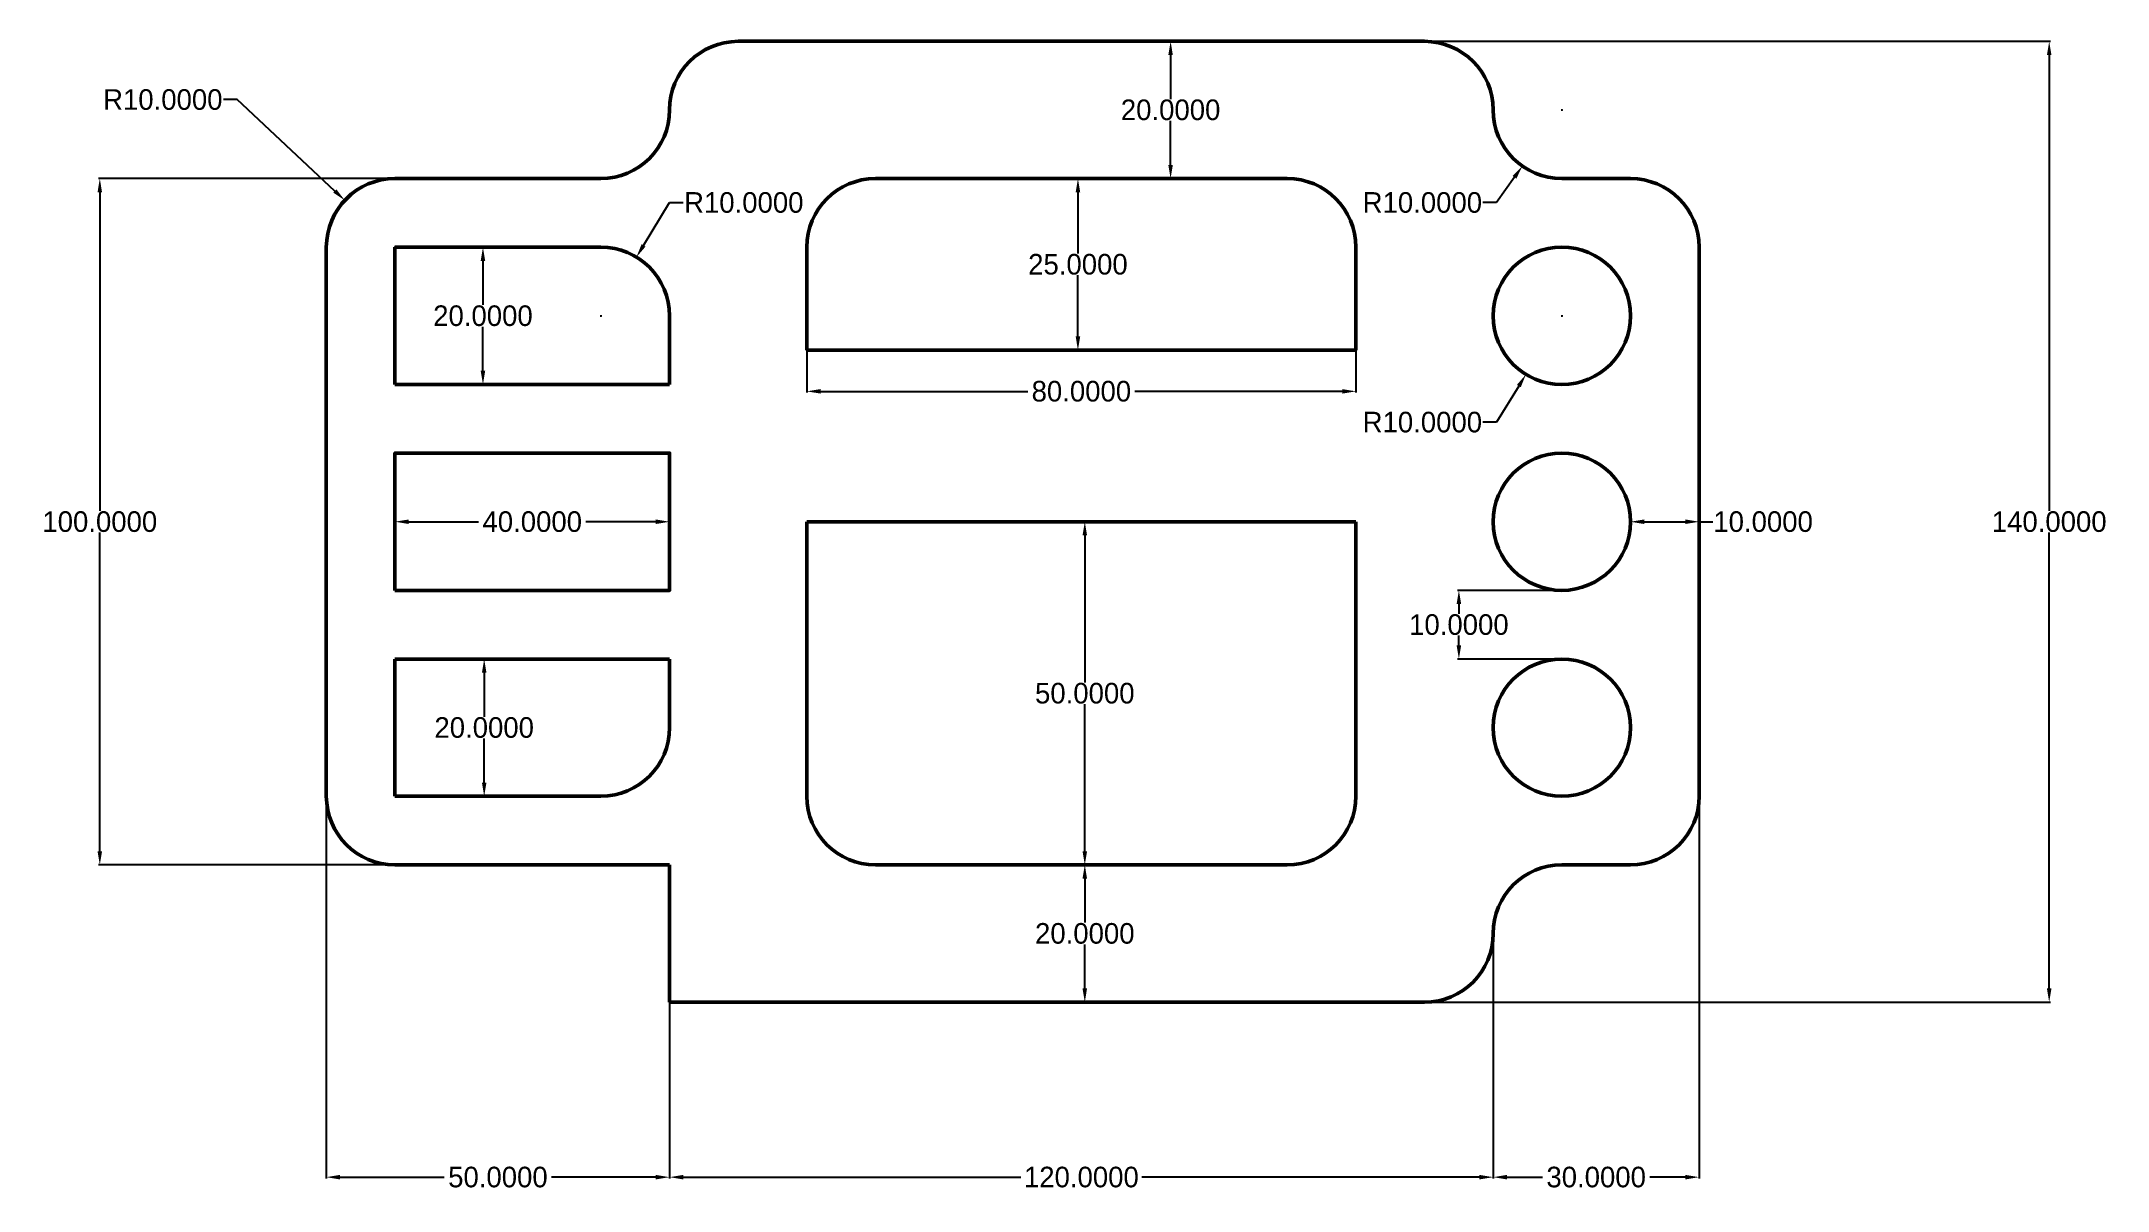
# Model space of a CAD drawing. Header units: inches. Extents: x -42 to 260, y -47 to 120.
import ezdxf

# ---------------------------------------------------------------- set-up
doc = ezdxf.new("R2010")
doc.units = ezdxf.units.IN
doc.header["$MEASUREMENT"] = 0
doc.layers.get('0').update_dxf_attribs({"lineweight": 50})
doc.layers.add('Dimensions', color=7, linetype='Continuous', lineweight=5)
doc.dimstyles.get("Standard").update_dxf_attribs({"dimtxt": 0.18, "dimasz": 0.18, "dimexe": 0.18, "dimexo": 0.0625, "dimgap": 0.09, "dimtad": 0, "dimtih": 1, "dimtoh": 1, "dimdec": 4, "dimzin": 0, "dimdsep": 46, "dimtxsty": 'Standard', "dimcen": 0.09, "dimadec": 0, "dimazin": 0, "dimtfac": 1, "dimtdec": 4, "dimtofl": 0, "dimtmove": 0, "dimatfit": 3, "dimfxl": 0, "dimtolj": 1, "dimtzin": 0, "dimarcsym": 0})

# ---------------------------------------------------------------- blocks, each defined once
blk = doc.blocks.new('*D19')
at = {"color": 0, "linetype": 'ByBlock', "lineweight": -2}
for p, q in [((9.94, 100), (-33.18, 100)), ((-33, 98), (-33, 51.59)), ((-33, 2), (-33, 48.41)), ((9.94, 0), (-33.18, 0))]:
    blk.add_line(p, q, dxfattribs=at)
at = {"color": 0, "linetype": 'ByBlock'}
for points in [[(-33, 100), (-33.33, 98), (-32.67, 98)], [(-33, 0), (-33.33, 2), (-32.67, 2)]]:
    blk.add_solid(points, dxfattribs=at)
at = {"layer": 'DEFPOINTS', "color": 0, "linetype": 'ByBlock'}
for p in [(10, 100), (10, 0)]:
    blk.add_point(p, dxfattribs=at)
at = {"color": 0, "linetype": 'ByBlock', "insert": (-33, 50), "char_height": 3, "attachment_point": 5}
blk.add_mtext('100.0000', dxfattribs=at)
blk = doc.blocks.new('*D18')
at = {"color": 0, "linetype": 'ByBlock', "lineweight": -2}
for p, q in [((110.06, 50), (110.68, 50)), ((110.5, 48), (110.5, 26.59)), ((110.5, 2), (110.5, 23.41)), ((110.06, 0), (110.68, 0))]:
    blk.add_line(p, q, dxfattribs=at)
at = {"color": 0, "linetype": 'ByBlock'}
for points in [[(110.5, 50), (110.17, 48), (110.83, 48)], [(110.5, 0), (110.17, 2), (110.83, 2)]]:
    blk.add_solid(points, dxfattribs=at)
at = {"layer": 'DEFPOINTS', "color": 0, "linetype": 'ByBlock'}
for p in [(110, 50), (110, 0)]:
    blk.add_point(p, dxfattribs=at)
at = {"color": 0, "linetype": 'ByBlock', "insert": (110.5, 25), "char_height": 3, "attachment_point": 5}
blk.add_mtext('50.0000', dxfattribs=at)
blk = doc.blocks.new('*D17')
at = {"color": 0, "linetype": 'ByBlock', "lineweight": -2}
for p, q in [((109.94, 100), (109.32, 100)), ((109.5, 98), (109.5, 89.09)), ((109.5, 77), (109.5, 85.91)), ((109.94, 75), (109.32, 75))]:
    blk.add_line(p, q, dxfattribs=at)
at = {"color": 0, "linetype": 'ByBlock'}
for points in [[(109.5, 100), (109.83, 98), (109.17, 98)], [(109.5, 75), (109.83, 77), (109.17, 77)]]:
    blk.add_solid(points, dxfattribs=at)
at = {"layer": 'DEFPOINTS', "color": 0, "linetype": 'ByBlock'}
for p in [(110, 100), (110, 75)]:
    blk.add_point(p, dxfattribs=at)
at = {"color": 0, "linetype": 'ByBlock', "insert": (109.5, 87.5), "char_height": 3, "attachment_point": 5}
blk.add_mtext('25.0000', dxfattribs=at)
blk = doc.blocks.new('*D16')
at = {"color": 0, "linetype": 'ByBlock', "lineweight": -2}
for p, q in [((0, 9.94), (0, -45.68)), ((50, -20.06), (50, -45.68)), ((2, -45.5), (17.18, -45.5)), ((48, -45.5), (32.81, -45.5))]:
    blk.add_line(p, q, dxfattribs=at)
at = {"color": 0, "linetype": 'ByBlock'}
for points in [[(0, -45.5), (2, -45.83), (2, -45.17)], [(50, -45.5), (48, -45.83), (48, -45.17)]]:
    blk.add_solid(points, dxfattribs=at)
at = {"layer": 'DEFPOINTS', "color": 0, "linetype": 'ByBlock'}
for p in [(0, 10), (50, -20)]:
    blk.add_point(p, dxfattribs=at)
at = {"color": 0, "linetype": 'ByBlock', "insert": (25, -45.5), "char_height": 3, "attachment_point": 5}
blk.add_mtext('50.0000', dxfattribs=at)
blk = doc.blocks.new('*D15')
at = {"color": 0, "linetype": 'ByBlock', "lineweight": -2}
for p, q in [((170, -10.06), (170, -45.68)), ((50, -20.06), (50, -45.68)), ((52, -45.5), (101.18, -45.5)), ((168, -45.5), (118.82, -45.5))]:
    blk.add_line(p, q, dxfattribs=at)
at = {"color": 0, "linetype": 'ByBlock'}
for points in [[(50, -45.5), (52, -45.83), (52, -45.17)], [(170, -45.5), (168, -45.83), (168, -45.17)]]:
    blk.add_solid(points, dxfattribs=at)
at = {"layer": 'DEFPOINTS', "color": 0, "linetype": 'ByBlock'}
for p in [(170, -10), (50, -20)]:
    blk.add_point(p, dxfattribs=at)
at = {"color": 0, "linetype": 'ByBlock', "insert": (110, -45.5), "char_height": 3, "attachment_point": 5}
blk.add_mtext('120.0000', dxfattribs=at)
blk = doc.blocks.new('*D14')
at = {"color": 0, "linetype": 'ByBlock', "lineweight": -2}
for p, q in [((200, 9.94), (200, -45.68)), ((170, -10.12), (170, -45.68)), ((172, -45.5), (177.19, -45.5)), ((198, -45.5), (192.81, -45.5))]:
    blk.add_line(p, q, dxfattribs=at)
at = {"color": 0, "linetype": 'ByBlock'}
for points in [[(170, -45.5), (172, -45.83), (172, -45.17)], [(200, -45.5), (198, -45.83), (198, -45.17)]]:
    blk.add_solid(points, dxfattribs=at)
at = {"layer": 'DEFPOINTS', "color": 0, "linetype": 'ByBlock'}
for p in [(200, 10), (170, -10.06)]:
    blk.add_point(p, dxfattribs=at)
at = {"color": 0, "linetype": 'ByBlock', "insert": (185, -45.5), "char_height": 3, "attachment_point": 5}
blk.add_mtext('30.0000', dxfattribs=at)
blk = doc.blocks.new('*D13')
at = {"color": 0, "linetype": 'ByBlock', "lineweight": -2}
for p, q in [((160.06, 120), (251.18, 120)), ((251, 118), (251, 51.59)), ((251, -18), (251, 48.41)), ((160.06, -20), (251.18, -20))]:
    blk.add_line(p, q, dxfattribs=at)
at = {"color": 0, "linetype": 'ByBlock'}
for points in [[(251, 120), (251.33, 118), (250.67, 118)], [(251, -20), (251.33, -18), (250.67, -18)]]:
    blk.add_solid(points, dxfattribs=at)
at = {"layer": 'DEFPOINTS', "color": 0, "linetype": 'ByBlock'}
for p in [(160, 120), (160, -20)]:
    blk.add_point(p, dxfattribs=at)
at = {"color": 0, "linetype": 'ByBlock', "insert": (251, 50), "char_height": 3, "attachment_point": 5}
blk.add_mtext('140.0000', dxfattribs=at)
blk = doc.blocks.new('*D12')
at = {"color": 0, "linetype": 'ByBlock', "lineweight": -2}
for p, q in [((190, 50.06), (190, 50.18)), ((192, 50), (198, 50)), ((200, 50.06), (200, 50.18)), ((200, 50), (202, 50))]:
    blk.add_line(p, q, dxfattribs=at)
at = {"color": 0, "linetype": 'ByBlock'}
for points in [[(190, 50), (192, 49.67), (192, 50.33)], [(200, 50), (198, 49.67), (198, 50.33)]]:
    blk.add_solid(points, dxfattribs=at)
at = {"layer": 'DEFPOINTS', "color": 0, "linetype": 'ByBlock'}
for p in [(190, 50), (200, 50)]:
    blk.add_point(p, dxfattribs=at)
at = {"color": 0, "linetype": 'ByBlock', "insert": (209.32, 50), "char_height": 3, "attachment_point": 5}
blk.add_mtext('10.0000', dxfattribs=at)
blk = doc.blocks.new('*D11')
at = {"color": 0, "linetype": 'ByBlock', "lineweight": -2}
for p, q in [((179.94, 40), (164.82, 40)), ((165, 38), (165, 36.59)), ((165, 32), (165, 33.41)), ((179.94, 30), (164.82, 30))]:
    blk.add_line(p, q, dxfattribs=at)
at = {"color": 0, "linetype": 'ByBlock'}
for points in [[(165, 40), (164.67, 38), (165.33, 38)], [(165, 30), (164.67, 32), (165.33, 32)]]:
    blk.add_solid(points, dxfattribs=at)
at = {"layer": 'DEFPOINTS', "color": 0, "linetype": 'ByBlock'}
for p in [(180, 40), (180, 30)]:
    blk.add_point(p, dxfattribs=at)
at = {"color": 0, "linetype": 'ByBlock', "insert": (165, 35), "char_height": 3, "attachment_point": 5}
blk.add_mtext('10.0000', dxfattribs=at)
blk = doc.blocks.new('*D10')
at = {"color": 0, "linetype": 'ByBlock', "lineweight": -2}
for p, q in [((24.94, 30), (22.82, 30)), ((23, 28), (23, 21.59)), ((23, 12), (23, 18.41)), ((24.94, 10), (22.82, 10))]:
    blk.add_line(p, q, dxfattribs=at)
at = {"color": 0, "linetype": 'ByBlock'}
for points in [[(23, 30), (23.33, 28), (22.67, 28)], [(23, 10), (23.33, 12), (22.67, 12)]]:
    blk.add_solid(points, dxfattribs=at)
at = {"layer": 'DEFPOINTS', "color": 0, "linetype": 'ByBlock'}
for p in [(25, 30), (25, 10)]:
    blk.add_point(p, dxfattribs=at)
at = {"color": 0, "linetype": 'ByBlock', "insert": (23, 20), "char_height": 3, "attachment_point": 5}
blk.add_mtext('20.0000', dxfattribs=at)
blk = doc.blocks.new('*D9')
at = {"color": 0, "linetype": 'ByBlock', "lineweight": -2}
for p, q in [((10, 50.06), (10, 50.18)), ((12, 50), (22.18, 50)), ((48, 50), (37.81, 50)), ((50, 50.06), (50, 50.18))]:
    blk.add_line(p, q, dxfattribs=at)
at = {"color": 0, "linetype": 'ByBlock'}
for points in [[(10, 50), (12, 49.67), (12, 50.33)], [(50, 50), (48, 49.67), (48, 50.33)]]:
    blk.add_solid(points, dxfattribs=at)
at = {"layer": 'DEFPOINTS', "color": 0, "linetype": 'ByBlock'}
for p in [(10, 50), (50, 50)]:
    blk.add_point(p, dxfattribs=at)
at = {"color": 0, "linetype": 'ByBlock', "insert": (30, 50), "char_height": 3, "attachment_point": 5}
blk.add_mtext('40.0000', dxfattribs=at)
blk = doc.blocks.new('*D8')
at = {"color": 0, "linetype": 'ByBlock', "lineweight": -2}
for p, q in [((29.94, 90), (22.64, 90)), ((22.82, 88), (22.82, 81.59)), ((22.82, 72), (22.82, 78.41)), ((29.94, 70), (22.64, 70))]:
    blk.add_line(p, q, dxfattribs=at)
at = {"color": 0, "linetype": 'ByBlock'}
for points in [[(22.82, 90), (23.15, 88), (22.49, 88)], [(22.82, 70), (23.15, 72), (22.49, 72)]]:
    blk.add_solid(points, dxfattribs=at)
at = {"layer": 'DEFPOINTS', "color": 0, "linetype": 'ByBlock'}
for p in [(30, 90), (30, 70)]:
    blk.add_point(p, dxfattribs=at)
at = {"color": 0, "linetype": 'ByBlock', "insert": (22.82, 80), "char_height": 3, "attachment_point": 5}
blk.add_mtext('20.0000', dxfattribs=at)
blk = doc.blocks.new('*D7')
at = {"color": 0, "linetype": 'ByBlock', "lineweight": -2}
for p, q in [((70, 74.94), (70, 68.82)), ((150, 74.94), (150, 68.82)), ((72, 69), (102.19, 69)), ((148, 69), (117.81, 69))]:
    blk.add_line(p, q, dxfattribs=at)
at = {"color": 0, "linetype": 'ByBlock'}
for points in [[(70, 69), (72, 68.67), (72, 69.33)], [(150, 69), (148, 68.67), (148, 69.33)]]:
    blk.add_solid(points, dxfattribs=at)
at = {"layer": 'DEFPOINTS', "color": 0, "linetype": 'ByBlock'}
for p in [(70, 75), (150, 75)]:
    blk.add_point(p, dxfattribs=at)
at = {"color": 0, "linetype": 'ByBlock', "insert": (110, 69), "char_height": 3, "attachment_point": 5}
blk.add_mtext('80.0000', dxfattribs=at)
blk = doc.blocks.new('*D6')
at = {"color": 0, "linetype": 'ByBlock', "lineweight": -2}
for p, q in [((110.94, 0), (110.32, 0)), ((110.5, -2), (110.5, -8.41)), ((110.5, -18), (110.5, -11.59)), ((110.94, -20), (110.32, -20))]:
    blk.add_line(p, q, dxfattribs=at)
at = {"color": 0, "linetype": 'ByBlock'}
for points in [[(110.5, 0), (110.17, -2), (110.83, -2)], [(110.5, -20), (110.17, -18), (110.83, -18)]]:
    blk.add_solid(points, dxfattribs=at)
at = {"layer": 'DEFPOINTS', "color": 0, "linetype": 'ByBlock'}
for p in [(111, 0), (111, -20)]:
    blk.add_point(p, dxfattribs=at)
at = {"color": 0, "linetype": 'ByBlock', "insert": (110.5, -10), "char_height": 3, "attachment_point": 5}
blk.add_mtext('20.0000', dxfattribs=at)
blk = doc.blocks.new('*D5')
at = {"color": 0, "linetype": 'ByBlock', "lineweight": -2}
for p, q in [((179.91, 80), (180.09, 80)), ((180, 80.09), (180, 79.91)), ((173.73, 69.77), (170.5, 64.5)), ((170.5, 64.5), (168.5, 64.5))]:
    blk.add_line(p, q, dxfattribs=at)
at = {"color": 0, "linetype": 'ByBlock'}
blk.add_solid([(174.77, 71.47), (173.45, 69.94), (174.01, 69.59)], dxfattribs=at)
at = {"layer": 'DEFPOINTS', "color": 0, "linetype": 'ByBlock'}
for p in [(180, 80), (174.77, 71.47)]:
    blk.add_point(p, dxfattribs=at)
at = {"color": 0, "linetype": 'ByBlock', "insert": (159.68, 64.5), "char_height": 3, "attachment_point": 5}
blk.add_mtext('R10.0000', dxfattribs=at)
blk = doc.blocks.new('*D4')
at = {"color": 0, "linetype": 'ByBlock', "lineweight": -2}
for p, q in [((179.91, 110), (180.09, 110)), ((180, 110.09), (180, 109.91)), ((173.09, 100.19), (170.5, 96.5)), ((170.5, 96.5), (168.5, 96.5))]:
    blk.add_line(p, q, dxfattribs=at)
at = {"color": 0, "linetype": 'ByBlock'}
blk.add_solid([(174.25, 101.82), (172.82, 100.38), (173.37, 99.99)], dxfattribs=at)
at = {"layer": 'DEFPOINTS', "color": 0, "linetype": 'ByBlock'}
for p in [(180, 110), (174.25, 101.82)]:
    blk.add_point(p, dxfattribs=at)
at = {"color": 0, "linetype": 'ByBlock', "insert": (159.68, 96.5), "char_height": 3, "attachment_point": 5}
blk.add_mtext('R10.0000', dxfattribs=at)
blk = doc.blocks.new('*D3')
at = {"color": 0, "linetype": 'ByBlock', "lineweight": -2}
for p, q in [((46.22, 90.26), (50, 96.5)), ((50, 96.5), (52, 96.5)), ((39.91, 80), (40.09, 80)), ((40, 80.09), (40, 79.91))]:
    blk.add_line(p, q, dxfattribs=at)
at = {"color": 0, "linetype": 'ByBlock'}
blk.add_solid([(45.18, 88.55), (46.5, 90.09), (45.93, 90.44)], dxfattribs=at)
at = {"layer": 'DEFPOINTS', "color": 0, "linetype": 'ByBlock'}
for p in [(45.18, 88.55), (40, 80)]:
    blk.add_point(p, dxfattribs=at)
at = {"color": 0, "linetype": 'ByBlock', "insert": (60.82, 96.5), "char_height": 3, "attachment_point": 5}
blk.add_mtext('R10.0000', dxfattribs=at)
blk = doc.blocks.new('*D2')
at = {"color": 0, "linetype": 'ByBlock', "lineweight": -2}
for p, q in [((-13, 111.5), (-15, 111.5)), ((1.23, 98.19), (-13, 111.5)), ((9.91, 90), (10.09, 90)), ((10, 90.09), (10, 89.91))]:
    blk.add_line(p, q, dxfattribs=at)
at = {"color": 0, "linetype": 'ByBlock'}
blk.add_solid([(2.69, 96.83), (1.46, 98.44), (1.01, 97.95)], dxfattribs=at)
at = {"layer": 'DEFPOINTS', "color": 0, "linetype": 'ByBlock'}
for p in [(2.69, 96.83), (10, 90)]:
    blk.add_point(p, dxfattribs=at)
at = {"color": 0, "linetype": 'ByBlock', "insert": (-23.82, 111.5), "char_height": 3, "attachment_point": 5}
blk.add_mtext('R10.0000', dxfattribs=at)
blk = doc.blocks.new('*D1')
at = {"color": 0, "linetype": 'ByBlock', "lineweight": -2}
for p, q in [((118.56, 120), (123.18, 120)), ((123, 118), (123, 111.59)), ((123, 102), (123, 108.41)), ((118.56, 100), (123.18, 100))]:
    blk.add_line(p, q, dxfattribs=at)
at = {"color": 0, "linetype": 'ByBlock'}
for points in [[(123, 120), (122.67, 118), (123.33, 118)], [(123, 100), (122.67, 102), (123.33, 102)]]:
    blk.add_solid(points, dxfattribs=at)
at = {"layer": 'DEFPOINTS', "color": 0, "linetype": 'ByBlock'}
for p in [(118.5, 120), (118.5, 100)]:
    blk.add_point(p, dxfattribs=at)
at = {"color": 0, "linetype": 'ByBlock', "insert": (123, 110), "char_height": 3, "attachment_point": 5}
blk.add_mtext('20.0000', dxfattribs=at)

msp = doc.modelspace()

# ---------------------------------------------------------------- linework, layer by layer
for p, q in [((160, 120), (60, 120)), ((50, 110), (50, 110)), ((170, 110), (170, 110)), ((40, 100), (10, 100)), ((106.75445, 100), (80, 100)), ((140, 100), (106.75445, 100)), ((190, 100), (180, 100)), ((0, 90), (0, 10)), ((40, 90), (10, 90)), ((10, 90), (10, 70)), ((70, 75), (70, 90)), ((150, 75), (150, 90)), ((200, 10), (200, 90)), ((50, 70), (50, 80)), ((70, 75), (150, 75)), ((10, 70), (50, 70)), ((70, 10), (70, 50)), ((70, 50), (150, 50)), ((150, 10), (150, 50)), ((50, 30), (10, 30)), ((10, 30), (10, 10)), ((50, 20), (50, 30)), ((10, 10), (40, 10)), ((10, 0), (50, 0)), ((50, -20), (50, 0)), ((80, 0), (140, 0)), ((180, 0), (190, 0)), ((170, -10), (170, -10)), ((50, -20), (160, -20))]:
    msp.add_line(p, q)
msp.add_lwpolyline([(10, 40), (50, 40), (50, 60), (10, 60)], close=True)
for centre in [(180, 80), (180, 50), (180, 20)]:
    msp.add_circle(centre, 10)
for centre, start, end in [((60, 110), 90, 180), ((160, 110), 0, 90), ((40, 110), 270, 0), ((180, 110), 180, 270), ((10, 90), 90, 180), ((80, 90), 90, 180), ((140, 90), 0, 90), ((190, 90), 0, 90), ((40, 80), 0, 90), ((40, 20), 270, 0), ((10, 10), 180, 270), ((80, 10), 180, 270), ((140, 10), 270, 0), ((190, 10), 270, 0), ((180, -10), 90, 180), ((160, -10), 270, 0)]:
    msp.add_arc(centre, 10, start, end)

# ---------------------------------------------------------------- dimensions: what is measured, and where the dimension line sits
at = {"layer": 'Dimensions'}
for base, p1, p2, picture, middle in [((123, 100), (118.5, 120), (118.5, 100), '*D1', (123, 110)), ((-33, 0), (10, 100), (10, 0), '*D19', (-33, 50)), ((109.5, 100), (110, 75), (110, 100), '*D17', (109.5, 87.5)), ((22.82, 90), (30, 70), (30, 90), '*D8', (22.82, 80)), ((110.5, 0), (110, 50), (110, 0), '*D18', (110.5, 25)), ((165, 30), (180, 40), (180, 30), '*D11', (165, 35)), ((23, 30), (25, 10), (25, 30), '*D10', (23, 20)), ((110.5, -20), (111, 0), (111, -20), '*D6', (110.5, -10))]:
    dim = msp.add_linear_dim(base=base, p1=p1, p2=p2, angle=90, dimstyle='Standard', override={"dimtxt": 3, "dimasz": 2}, dxfattribs=at)
    dim.commit()
    dim.dimension.update_dxf_attribs({"geometry": picture, "text_midpoint": middle})
dim = msp.add_aligned_dim(p1=(160, -20), p2=(160, 120), distance=-91, dimstyle='Standard', override={"dimtxt": 3, "dimasz": 2}, dxfattribs=at)
dim.commit()
dim.dimension.update_dxf_attribs({"geometry": '*D13', "text_midpoint": (251, 50)})
for center, mpoint, picture, middle in [((10, 90), (2.69473, 96.82884), '*D2', (-23.82, 111.5)), ((180, 110), (174.24507, 101.82194), '*D4', (159.68, 96.5)), ((40, 80), (45.18302, 88.55198), '*D3', (60.82, 96.5)), ((180, 80), (174.77438, 71.47399), '*D5', (159.68, 64.5))]:
    dim = msp.add_radius_dim(center=center, mpoint=mpoint, dimstyle='Standard', override={"dimtxt": 3, "dimasz": 2}, dxfattribs=at)
    dim.commit()
    dim.dimension.update_dxf_attribs({"geometry": picture, "text_midpoint": middle})
for base, p1, p2, picture, middle in [((150, 69), (70, 75), (150, 75), '*D7', (110, 69)), ((50, 50), (10, 50), (50, 50), '*D9', (30, 50)), ((200, 50), (190, 50), (200, 50), '*D12', (209.32, 50)), ((50, -45.5), (0, 10), (50, -20), '*D16', (25, -45.5)), ((200, -45.5), (170, -10.0625), (200, 10), '*D14', (185, -45.5)), ((170, -45.5), (50, -20), (170, -10), '*D15', (110, -45.5))]:
    dim = msp.add_linear_dim(base=base, p1=p1, p2=p2, dimstyle='Standard', override={"dimtxt": 3, "dimasz": 2}, dxfattribs=at)
    dim.commit()
    dim.dimension.update_dxf_attribs({"geometry": picture, "text_midpoint": middle})

doc.saveas('drawing.dxf')
